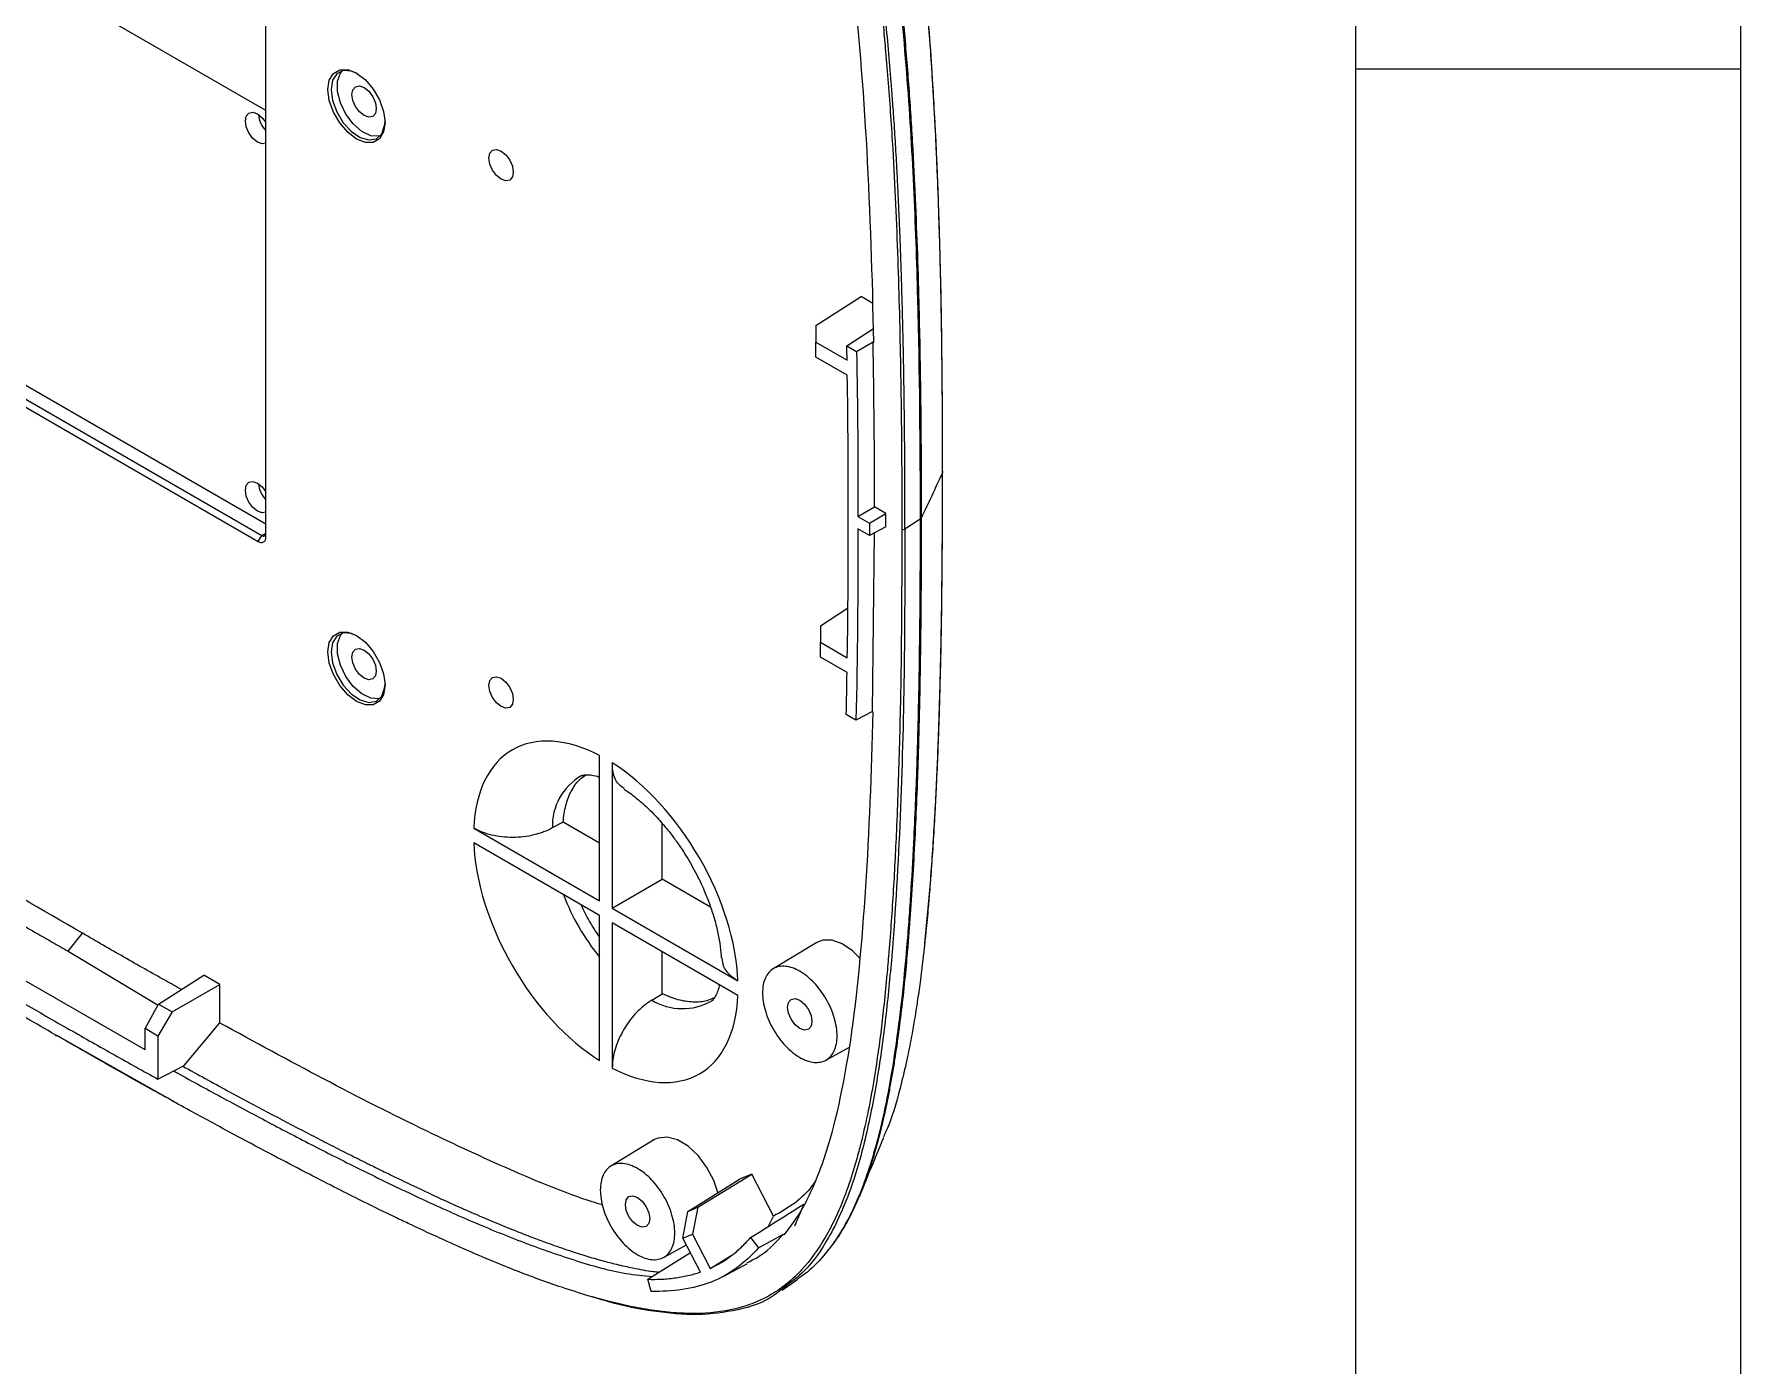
# Model space of a CAD drawing. Header units: millimetres. Extents: x 2884 to 3947, y -242 to 509.
# Drawn here: x 3788.2 to 3946.8, y 13 to 136.7 of the extents above; entities that cross this region are included whole.
import ezdxf

# ---------------------------------------------------------------- set-up
doc = ezdxf.new("R2010")
doc.units = ezdxf.units.MM
doc.header["$LTSCALE"] = 16.334999
doc.layers.get('0').update_dxf_attribs({"lineweight": 18})

msp = doc.modelspace()

# ---------------------------------------------------------------- linework, layer by layer
at = {"color": 7, "linetype": 'Continuous'}
for p, q in [((3946.81, -242.33), (3946.81, 509.29)), ((3911.02, -206.54), (3911.02, 473.5)), ((3911.02, 133.48), (3946.81, 133.48))]:
    msp.add_line(p, q, dxfattribs=at)
at = {"color": 7, "linetype": 'Continuous', "lineweight": 25}
for p, q in [((3809.77, 89.98), (3809.77, 164.29)), ((3809.77, 129.61), (3777.1, 148.47)), ((3860.86, 109.64), (3865.06, 112.33)), ((3866.17, 111.68), (3865.06, 112.33)), ((3777.81, 109.66), (3809.77, 91.21)), ((3860.86, 109.64), (3860.86, 108.1)), ((3776.4, 108.43), (3809.06, 89.57)), ((3776.71, 108.98), (3809.38, 90.12)), ((3860.86, 106.71), (3860.86, 108.1)), ((3860.86, 108.1), (3863.77, 106.42)), ((3863.74, 107.76), (3866.22, 109.35)), ((3864.65, 107.24), (3866.18, 108.13)), ((3866.18, 108.13), (3866.25, 108.09)), ((3863.79, 105.02), (3860.86, 106.71)), ((3863.74, 107.76), (3864.65, 107.24)), ((3864.78, 91.89), (3866.31, 92.78)), ((3865.84, 91.27), (3867.38, 92.16)), ((3867.38, 92.16), (3866.31, 92.78)), ((3867.38, 90.94), (3867.38, 92.16)), ((3864.78, 91.89), (3865.84, 91.27)), ((3865.84, 90.14), (3864.78, 90.76)), ((3865.84, 91.27), (3865.84, 90.14)), ((3867.38, 90.94), (3865.84, 90.14)), ((3870.55, 91.64), (3869.14, 90.71)), ((3809.06, 89.57), (3809.38, 90.12)), ((3866.12, 73.77), (3866.3, 90.38)), ((3861.29, 81.75), (3863.82, 83.37)), ((3861.29, 81.75), (3861.29, 80.21)), ((3861.29, 78.82), (3861.29, 80.21)), ((3861.29, 80.21), (3863.79, 78.76)), ((3863.77, 77.39), (3861.29, 78.82)), ((3864.59, 72.97), (3863.69, 73.49)), ((3866.12, 73.77), (3864.59, 72.97)), ((3866.19, 73.73), (3866.12, 73.77)), ((3840.77, 56.19), (3840.77, 69.68)), ((3841.95, 69), (3841.95, 55.51)), ((3837.38, 63.51), (3836.38, 62.96)), ((3840.77, 61.55), (3837.38, 63.51)), ((3829.09, 62.93), (3840.77, 56.19)), ((3846.59, 58.19), (3846.59, 63.37)), ((3840.77, 54.83), (3829.09, 61.57)), ((3841.95, 55.51), (3846.59, 58.19)), ((3851.08, 55.6), (3846.59, 58.19)), ((3841.95, 55.51), (3853.63, 48.76)), ((3798.54, 42.33), (3775.8, 55.45)), ((3840.77, 41.34), (3840.77, 54.83)), ((3853.63, 47.4), (3841.95, 54.14)), ((3841.95, 54.14), (3841.95, 40.65)), ((3791.39, 51.51), (3792.73, 53.17)), ((3791.39, 51.51), (3799.77, 46.5)), ((3846.59, 47.55), (3846.59, 51.46)), ((3860.96, 52.33), (3856.89, 49.86)), ((3799.8, 46.59), (3804, 49.27)), ((3805.5, 48.41), (3804, 49.27)), ((3801.07, 45.86), (3805.5, 48.41)), ((3805.5, 44.84), (3805.5, 48.41)), ((3798.54, 44.32), (3799.8, 46.59)), ((3799.8, 46.59), (3801.07, 45.86)), ((3845.62, 46.96), (3846.59, 47.55)), ((3801.07, 45.86), (3799.74, 43.62)), ((3802.18, 40.89), (3805.5, 44.84)), ((3801.37, 37.46), (3790.35, 43.66)), ((3799.74, 43.62), (3798.54, 44.32)), ((3798.54, 42.33), (3798.54, 44.32)), ((3799.74, 43.62), (3799.74, 39.62)), ((3861.79, 41.38), (3863.99, 42.59)), ((3799.74, 39.62), (3802.18, 40.89)), ((3845.88, 34), (3841.82, 31.54)), ((3848.97, 27.33), (3853.78, 30.34)), ((3849.91, 27.72), (3854.92, 30.8)), ((3854.92, 30.8), (3853.78, 30.34)), ((3856.94, 26.89), (3854.92, 30.8)), ((3848.52, 24.85), (3848.97, 27.33)), ((3848.97, 27.33), (3849.91, 27.72)), ((3849.91, 27.72), (3849.4, 25.21)), ((3856.47, 25.95), (3856.94, 26.89)), ((3846.72, 23.05), (3848.84, 24.22)), ((3848.52, 24.85), (3849.4, 25.21)), ((3850.15, 21.69), (3848.52, 24.85)), ((3849.4, 25.21), (3851.04, 22.04)), ((3854.79, 24.89), (3855.54, 23.96)), ((3855.54, 23.96), (3857.87, 25.23)), ((3857.87, 25.23), (3857.93, 25.16)), ((3845.27, 21.02), (3849.21, 23.51)), ((3851.04, 22.04), (3853.15, 23.34)), ((3852.25, 21.28), (3854.53, 22.5)), ((3845.57, 19.9), (3845.27, 21.02)), ((3857.73, 20.01), (3859.18, 21.02))]:
    msp.add_line(p, q, dxfattribs=at)
at = {"color": 8, "linetype": 'Continuous', "lineweight": 25}
msp.add_line((3809.38, 90.12), (3809.77, 90.36), dxfattribs=at)
at = {"color": 7, "linetype": 'Continuous', "lineweight": 25}
for points in [[(3815.53, 131.56), (3815.66, 132.44), (3816.04, 133.07), (3816.63, 133.41), (3817.37, 133.42), (3818.19, 133.1), (3819.01, 132.47), (3819.74, 131.61), (3820.33, 130.6), (3820.71, 129.52), (3820.84, 128.5), (3820.71, 127.63), (3820.33, 127), (3819.74, 126.66), (3819.01, 126.65), (3818.19, 126.97), (3817.37, 127.59), (3816.63, 128.46), (3816.04, 129.47), (3815.66, 130.54), (3815.53, 131.56)], [(3818.26, 133.05), (3817.71, 133.28), (3816.95, 133.33), (3816.35, 133.04), (3815.95, 132.43), (3815.82, 131.56)], [(3820.36, 127.24), (3820.27, 127.22), (3819.51, 127.28), (3818.69, 127.67), (3817.88, 128.37), (3817.19, 129.29), (3816.69, 130.34), (3816.42, 131.39), (3816.42, 132.35), (3816.69, 133.1), (3816.86, 133.31)], [(3817.76, 131.1), (3817.85, 131.55), (3818.09, 131.83), (3818.46, 131.9), (3818.89, 131.75), (3819.33, 131.4), (3819.69, 130.9), (3819.94, 130.34), (3820.02, 129.79), (3819.94, 129.34), (3819.69, 129.06), (3819.33, 128.99), (3818.89, 129.14), (3818.46, 129.49), (3818.09, 129.98), (3817.85, 130.55), (3817.76, 131.1)], [(3815.82, 131.56), (3815.95, 130.54), (3816.35, 129.48), (3816.95, 128.48), (3817.71, 127.66), (3818.53, 127.11), (3819.34, 126.88), (3820.03, 127), (3820.53, 127.46), (3820.8, 128.21), (3820.84, 128.59)], [(3807.86, 128.64), (3807.95, 129.09), (3808.19, 129.38), (3808.56, 129.45), (3808.99, 129.3), (3809.43, 128.95), (3809.77, 128.49)], [(3809.77, 126.59), (3809.43, 126.53), (3808.99, 126.68), (3808.56, 127.03), (3808.19, 127.53), (3807.95, 128.09), (3807.86, 128.64)], [(3830.49, 125.19), (3830.58, 125.64), (3830.82, 125.93), (3831.19, 126), (3831.62, 125.85), (3832.05, 125.5), (3832.42, 125), (3832.67, 124.44), (3832.75, 123.89), (3832.67, 123.44), (3832.42, 123.16), (3832.05, 123.08), (3831.62, 123.23), (3831.19, 123.58), (3830.82, 124.08), (3830.58, 124.64), (3830.49, 125.19)], [(3807.86, 94.35), (3807.95, 94.8), (3808.19, 95.08), (3808.56, 95.15), (3808.99, 95), (3809.43, 94.65), (3809.77, 94.2)], [(3809.77, 92.3), (3809.43, 92.24), (3808.99, 92.39), (3808.56, 92.74), (3808.19, 93.23), (3807.95, 93.8), (3807.86, 94.35)], [(3815.53, 79.31), (3815.66, 80.18), (3816.04, 80.81), (3816.63, 81.15), (3817.37, 81.16), (3818.19, 80.84), (3819.01, 80.21), (3819.74, 79.35), (3820.33, 78.34), (3820.71, 77.27), (3820.84, 76.24), (3820.71, 75.37), (3820.33, 74.74), (3819.74, 74.4), (3819.01, 74.39), (3818.19, 74.71), (3817.37, 75.34), (3816.63, 76.2), (3816.04, 77.21), (3815.66, 78.28), (3815.53, 79.31)], [(3818.26, 80.79), (3817.71, 81.02), (3816.95, 81.08), (3816.35, 80.78), (3815.95, 80.17), (3815.82, 79.31)], [(3820.36, 74.99), (3820.27, 74.96), (3819.51, 75.02), (3818.69, 75.41), (3817.88, 76.11), (3817.19, 77.03), (3816.69, 78.08), (3816.42, 79.14), (3816.42, 80.09), (3816.69, 80.84), (3816.86, 81.06)], [(3815.82, 79.31), (3815.95, 78.29), (3816.35, 77.22), (3816.95, 76.22), (3817.71, 75.4), (3818.53, 74.85), (3819.34, 74.62), (3820.03, 74.74), (3820.53, 75.2), (3820.8, 75.95), (3820.84, 76.33)], [(3817.76, 78.84), (3817.85, 79.29), (3818.09, 79.57), (3818.46, 79.64), (3818.89, 79.49), (3819.33, 79.14), (3819.69, 78.65), (3819.94, 78.08), (3820.02, 77.53), (3819.94, 77.08), (3819.69, 76.8), (3819.33, 76.73), (3818.89, 76.88), (3818.46, 77.23), (3818.09, 77.72), (3817.85, 78.29), (3817.76, 78.84)], [(3830.49, 76.2), (3830.58, 76.65), (3830.82, 76.93), (3831.19, 77.01), (3831.62, 76.86), (3832.05, 76.51), (3832.42, 76.01), (3832.67, 75.45), (3832.75, 74.9), (3832.67, 74.45), (3832.42, 74.16), (3832.05, 74.09), (3831.62, 74.24), (3831.19, 74.59), (3830.82, 75.09), (3830.58, 75.65), (3830.49, 76.2)], [(3864.99, 50.84), (3864.27, 51.55), (3863.31, 52.19), (3862.38, 52.53), (3861.52, 52.54), (3860.96, 52.33)], [(3860.5, 44.99), (3860.42, 44.54), (3860.17, 44.25), (3859.81, 44.18), (3859.37, 44.33), (3858.94, 44.68), (3858.57, 45.18), (3858.33, 45.74), (3858.24, 46.29), (3858.33, 46.74), (3858.57, 47.03), (3858.94, 47.1), (3859.37, 46.95), (3859.81, 46.6), (3860.17, 46.1), (3860.42, 45.54), (3860.5, 44.99)], [(3851.76, 29.08), (3851.38, 30.19), (3850.74, 31.42), (3849.92, 32.51), (3848.99, 33.39), (3848.01, 33.98), (3847.06, 34.24), (3846.21, 34.15), (3845.88, 34)], [(3845.43, 26.66), (3845.35, 26.21), (3845.1, 25.93), (3844.73, 25.86), (3844.3, 26.01), (3843.87, 26.36), (3843.5, 26.85), (3843.25, 27.42), (3843.17, 27.97), (3843.25, 28.42), (3843.5, 28.7), (3843.87, 28.77), (3844.3, 28.62), (3844.73, 28.27), (3845.1, 27.77), (3845.35, 27.21), (3845.43, 26.66)]]:
    msp.add_lwpolyline(points, dxfattribs=at)
for centre, radius, start, end in [((3811.61, 129.49), 2.55, 185.4414, 223.9136), ((3811.61, 95.2), 2.55, 185.4464, 223.9079), ((3809.34, 89.91), 0.437, 230.7982, 9.2141), ((3809.53, 90.31), 0.242, 230.7989, 9.2145)]:
    msp.add_arc(centre, radius, start, end, dxfattribs=at)
at = {"color": 8, "linetype": 'Continuous', "lineweight": 25}
for centre, radius, start, end in [((3841.77, 63.13), 5.39, 120.0303, 181.8512), ((3856.7, 64.02), 20.6, 200.6442, 219.3533), ((3848.47, 51.69), 5.52, 238.9259, 299.2338)]:
    msp.add_arc(centre, radius, start, end, dxfattribs=at)
at = {"color": 7, "linetype": 'Continuous', "lineweight": 25}
for points, knots in [([(3790.28, 230.38), (3796.06, 227.04), (3801.84, 223.63), (3813.38, 216.54), (3819.14, 212.89), (3827.74, 207.02), (3830.6, 205), (3836.31, 200.72), (3839.15, 198.48), (3843.39, 194.78), (3844.8, 193.5), (3846.9, 191.46), (3847.6, 190.75), (3849, 189.31), (3849.69, 188.56), (3851.04, 187.05), (3851.71, 186.28), (3853.01, 184.69), (3853.65, 183.88), (3855.52, 181.39), (3856.7, 179.63), (3858.08, 177.34), (3858.35, 176.87), (3858.88, 175.94), (3859.64, 174.55), (3860.35, 173.14), (3861.68, 170.3), (3862.45, 168.39), (3863.49, 165.5), (3863.82, 164.53), (3864.43, 162.59), (3864.71, 161.62), (3865.51, 158.75), (3865.96, 156.86), (3867.15, 151.25), (3867.73, 147.58), (3868.65, 140.31), (3869, 136.72), (3869.56, 129.6), (3869.77, 126.09), (3870.1, 119.1), (3870.22, 115.63), (3870.49, 105.28), (3870.55, 98.44), (3870.55, 91.64)], [0, 0, 0, 0, 25368.209693, 25368.209693, 50736.419386, 50736.419386, 63420.524232, 63420.524232, 76104.629079, 76104.629079, 82446.681502, 82446.681502, 85617.707713, 85617.707713, 88788.733925, 88788.733925, 91959.760137, 91959.760137, 95130.786348, 95130.786348, 101472.838772, 101472.838772, 103058.351877, 103058.351877, 104643.864983, 107814.891195, 107814.891195, 114156.943618, 114156.943618, 117327.96983, 117327.96983, 120498.996041, 120498.996041, 126841.048464, 126841.048464, 139525.153311, 139525.153311, 152209.258157, 152209.258157, 164893.363004, 164893.363004, 177577.46785, 177577.46785, 202945.677543, 202945.677543, 202945.677543, 202945.677543]), ([(3790.43, 230.42), (3791.14, 230), (3792.55, 229.19), (3794.62, 227.98), (3796.63, 226.8), (3798.57, 225.66), (3800.45, 224.54), (3802.25, 223.46), (3803.99, 222.41), (3805.66, 221.4), (3807.27, 220.42), (3808.8, 219.48), (3810.27, 218.57), (3811.67, 217.7), (3813, 216.86), (3814.26, 216.07), (3815.46, 215.31), (3816.59, 214.58), (3817.65, 213.9), (3818.64, 213.25), (3819.57, 212.65), (3820.43, 212.09), (3821.22, 211.57), (3821.94, 211.09), (3822.59, 210.65), (3823.18, 210.26), (3823.7, 209.91), (3824.14, 209.61), (3824.53, 209.35), (3824.84, 209.14), (3825.64, 208.59), (3827.16, 207.54), (3830.03, 205.53), (3833.69, 202.85), (3837.97, 199.56), (3841.75, 196.42), (3845.02, 193.48), (3847.82, 190.76), (3850.33, 188.08), (3852.54, 185.5), (3854.46, 183.06), (3856.26, 180.52), (3857.72, 178.24), (3858.9, 176.2), (3859.89, 174.36), (3861.05, 172), (3862.19, 169.4), (3863.25, 166.62), (3864.19, 163.85), (3865.07, 160.89), (3865.83, 157.96), (3866.46, 155.13), (3867, 152.43), (3867.46, 149.79), (3867.89, 147.04), (3868.25, 144.41), (3868.6, 141.56), (3868.99, 137.95), (3869.39, 133.39), (3869.76, 128.07), (3870.04, 122.8), (3870.26, 117.56), (3870.41, 112.67), (3870.53, 107.49), (3870.62, 101.64), (3870.65, 96.2), (3870.65, 92.79), (3870.65, 91.75)], [0, 0, 0, 0, 8937.261735, 17595.91547, 25975.128023, 34074.1733, 41892.421399, 49429.328287, 56684.426078, 63657.313972, 70347.649863, 76755.170451, 82880.164671, 88723.096572, 94284.268924, 99563.837613, 104561.826989, 109278.145134, 113712.599124, 117864.910257, 121734.729222, 125321.651123, 128625.230277, 131644.994646, 134380.459795, 136831.142231, 138996.571984, 140876.304299, 142469.932389, 143777.222842, 144797.843296, 152611.968745, 162840.111739, 180882.43961, 198950.903889, 217096.31245, 229167.406918, 241446.215349, 254035.484939, 263294.878777, 272522.142547, 281950.104502, 291101.255874, 296517.420431, 302723.935142, 309676.013728, 319866.160802, 328127.604884, 336570.965732, 346701.508134, 356847.640651, 365244.302404, 374499.53528, 383662.833584, 391540.839234, 402099.460546, 410355.575954, 420575.726078, 439080.872024, 457581.936461, 476071.209914, 494575.710793, 513040.040324, 528200.582633, 550015.440469, 575806.085056, 587007.719219, 587007.719219, 587007.719219, 587007.719219]), ([(3794.99, 230.04), (3795.73, 229.61), (3797.21, 228.75), (3799.44, 227.46), (3801.66, 226.15), (3803.88, 224.84), (3806.1, 223.51), (3808.32, 222.18), (3811.76, 220.09), (3815.61, 217.72), (3819.82, 215.06), (3822.82, 213.13), (3826.07, 210.99), (3829.61, 208.62), (3833.3, 206.05), (3836.3, 203.88), (3838.71, 202.08), (3841.02, 200.3), (3843.59, 198.24), (3847.54, 194.89), (3851.55, 191.11), (3855.29, 186.91), (3857.71, 183.88), (3859.58, 181.17), (3860.96, 178.93), (3862.09, 176.92), (3863.27, 174.6), (3864.85, 171.01), (3866.32, 166.91), (3867.73, 161.95), (3868.77, 157.28), (3869.63, 152.48), (3870.27, 147.94), (3870.79, 143.46), (3871.16, 139.57), (3871.51, 135.15), (3871.85, 129.96), (3872.15, 123.62), (3872.36, 117.31), (3872.49, 111.4), (3872.57, 105.89), (3872.61, 100.76), (3872.61, 97.48), (3872.61, 95.89)], [0, 0, 0, 0, 6069.718057, 12138.453154, 18206.204405, 24272.988189, 30338.839428, 36403.812861, 42467.984319, 58539.266832, 67918.886302, 77006.699995, 83182.542164, 94630.85787, 106095.836441, 113587.992235, 119388.395, 126084.747925, 132710.733994, 140805.843318, 159372.054529, 167006.992514, 174645.276223, 182257.031872, 186214.214676, 189850.830549, 195580.095845, 201332.872786, 212802.75478, 221532.848672, 232893.798874, 242880.695791, 252861.965825, 262853.425349, 272860.957442, 279180.90323, 292901.232693, 308391.839863, 323026.798371, 336811.668643, 349745.610087, 361828.23421, 373059.130179, 373059.130179, 373059.130179, 373059.130179]), ([(3872.63, 96.11), (3872.64, 97.42), (3872.64, 99.72), (3872.62, 102.76), (3872.6, 105.11), (3872.58, 107.11), (3872.56, 109.04), (3872.49, 113.45), (3872.32, 120.02), (3871.96, 128.8), (3871.46, 136.65), (3870.81, 143.91), (3870, 150.56), (3868.96, 156.77), (3867.67, 162.52), (3866.15, 167.76), (3864.15, 173.03), (3861.6, 178.19), (3858.48, 183.06), (3854.73, 187.78), (3850.46, 192.28), (3845.76, 196.54), (3840.98, 200.44), (3836.16, 204.07), (3829.93, 208.49), (3822.26, 213.59), (3814.87, 218.22), (3809.27, 221.65), (3806.19, 223.5), (3803.71, 224.97), (3801.51, 226.28), (3798.6, 227.99), (3796.41, 229.25), (3795.2, 229.95)], [0, 0, 0, 0, 7121.570454, 12622.965462, 16530.812219, 19947.636012, 23448.19247, 27013.6378, 43843.434536, 58869.03991, 73900.057268, 85289.984202, 96670.494081, 108040.093779, 116602.84061, 125158.185229, 133700.731001, 142304.917633, 150819.38749, 159409.643999, 169657.432078, 179905.423877, 190171.542685, 200416.963293, 210657.918435, 229780.17109, 248903.829192, 257318.51231, 265179.462055, 268343.481911, 272952.071378, 279083.869663, 286739.845975, 286739.845975, 286739.845975, 286739.845975]), ([(3788.62, 229.38), (3789.37, 228.95), (3790.83, 228.1), (3792.95, 226.86), (3794.95, 225.69), (3796.82, 224.58), (3798.57, 223.55), (3800.2, 222.58), (3801.69, 221.68), (3803.06, 220.85), (3804.31, 220.09), (3805.43, 219.4), (3806.42, 218.79), (3807.29, 218.26), (3808.04, 217.8), (3809.68, 216.78), (3813.23, 214.55), (3817.41, 211.86), (3821.23, 209.32), (3824.57, 207.06), (3827.98, 204.68), (3831.3, 202.25), (3833.42, 200.65), (3835.81, 198.78), (3838.12, 196.91), (3840.91, 194.51), (3843.55, 192.12), (3846.06, 189.66), (3848.37, 187.21), (3850.41, 184.87), (3852.56, 182.14), (3854.33, 179.66), (3855.6, 177.68), (3856.8, 175.7), (3858.33, 172.9), (3860.32, 168.63), (3861.95, 164.24), (3863.16, 160.23), (3864.01, 156.99), (3864.65, 154.13), (3865.18, 151.48), (3865.75, 148.32), (3866.35, 144.33), (3866.82, 140.44), (3867.14, 137.37), (3867.37, 134.86), (3867.68, 131.09), (3868, 126.35), (3868.28, 120.92), (3868.48, 115.82), (3868.63, 110.76), (3868.74, 105.71), (3868.81, 100.69), (3868.85, 95.69), (3868.85, 92.36), (3868.85, 90.7)], [0, 0, 0, 0, 7676.453527, 14923.455658, 21741.243262, 28130.059349, 34090.144603, 39621.730599, 44725.034621, 49400.255996, 53647.573776, 57467.145606, 60859.109048, 63823.589188, 66360.673407, 68470.432791, 80678.413384, 102713.937186, 111273.783761, 119834.532825, 136970.492652, 146372.651974, 154104.955147, 158859.215541, 171206.768331, 178171.475876, 188274.830293, 199227.541433, 205320.05329, 213888.498589, 222444.402389, 230972.815125, 236097.90544, 239489.119595, 247687.418852, 259146.889478, 273760.552936, 282352.41606, 290957.11308, 299542.608329, 305396.161667, 312410.966875, 325288.158649, 338177.355134, 344849.177598, 351066.657337, 359381.234009, 376792.789143, 391488.660446, 406188.659011, 420894.304064, 435605.644543, 450320.835738, 465037.148674, 479751.500167, 479751.500167, 479751.500167, 479751.500167]), ([(3869.14, 90.71), (3869.14, 91.58), (3869.14, 93.31), (3869.14, 95.87), (3869.12, 98.34), (3869.1, 100.75), (3869.07, 103.07), (3869.04, 105.32), (3869, 107.49), (3868.95, 109.58), (3868.9, 111.6), (3868.84, 113.53), (3868.78, 115.39), (3868.72, 117.16), (3868.65, 118.86), (3868.58, 120.48), (3868.51, 122.02), (3868.44, 123.47), (3868.37, 124.85), (3868.29, 126.15), (3868.22, 127.36), (3868.14, 128.5), (3868.07, 129.55), (3868, 130.52), (3867.94, 131.4), (3867.74, 134), (3867.35, 138.35), (3866.8, 143.01), (3866.21, 147.18), (3865.73, 150.12), (3865.02, 153.83), (3864.18, 157.58), (3862.94, 162.13), (3861.26, 167.03), (3859.17, 171.9), (3857.36, 175.32), (3856.09, 177.42), (3855.51, 178.36), (3854.77, 179.49), (3853.88, 180.79), (3852.82, 182.25), (3851.57, 183.87), (3850.14, 185.61), (3848.53, 187.46), (3846.72, 189.39), (3844.73, 191.38), (3842.54, 193.44), (3840.17, 195.55), (3837.6, 197.71), (3834.86, 199.9), (3831.94, 202.13), (3828.85, 204.4), (3825.6, 206.7), (3822.17, 209.04), (3818.58, 211.44), (3814.82, 213.88), (3810.89, 216.37), (3806.79, 218.92), (3802.52, 221.52), (3798.09, 224.18), (3793.48, 226.9), (3790.36, 228.71), (3788.77, 229.63)], [0, 0, 0, 0, 8914.822816, 17557.129317, 25926.268748, 34021.715026, 41843.053302, 49389.967144, 56662.226403, 63659.675828, 70382.230704, 76830.096549, 83003.469264, 88902.470454, 94527.235487, 99877.904835, 104954.616438, 109757.499283, 114286.668276, 118542.220443, 122524.232452, 126232.759386, 129667.834676, 132829.471058, 135717.662415, 138332.386465, 158120.556995, 177903.419897, 182890.951803, 197673.773364, 205491.082031, 217454.561986, 232288.457505, 247056.637819, 261856.933494, 276706.321154, 279133.433421, 282209.116718, 285934.089362, 290313.116296, 295357.176795, 301091.0128, 307503.127226, 314550.9959, 322216.773754, 330515.207488, 339464.156644, 349080.907544, 359370.627416, 370315.504431, 381880.842551, 394060.470389, 406871.890268, 420320.901283, 434413.571699, 449153.55266, 464543.607698, 480585.773908, 497281.629214, 514633.084499, 532641.395453, 551307.42469, 551307.42469, 551307.42469, 551307.42469]), ([(3866.25, 108.09), (3866.13, 114.16), (3865.93, 120.16), (3865.62, 125.88), (3865.29, 131.74), (3864.86, 137.31), (3864.23, 142.53), (3863.61, 147.75), (3862.8, 152.59), (3861.75, 157.01), (3861.22, 159.22), (3860.64, 161.33), (3859.99, 163.34), (3859.66, 164.35), (3859.31, 165.33), (3858.95, 166.29), (3858.63, 167.16), (3858.27, 168.03), (3857.93, 168.85)], [0, 0, 0, 0, 14828.148278, 14828.148278, 14828.148278, 30016.661195, 30016.661195, 30016.661195, 45205.174112, 45205.174112, 45205.174112, 52799.43057, 52799.43057, 52799.43057, 56596.558799, 56596.558799, 56596.558799, 60035.663758, 60035.663758, 60035.663758, 60035.663758]), ([(3872.61, 95.89), (3872.28, 95.2), (3871.63, 93.82), (3870.98, 92.44), (3870.65, 91.75)], [0, 0, 0, 0, 11930.855045, 23874.301669, 23874.301669, 23874.301669, 23874.301669]), ([(3870.99, 52.24), (3871.16, 53.99), (3871.51, 57.52), (3871.81, 62.06), (3872.02, 65.74), (3872.15, 68.46), (3872.25, 71.08), (3872.34, 73.69), (3872.42, 76.63), (3872.51, 80.28), (3872.58, 84.95), (3872.63, 90.33), (3872.63, 94.18), (3872.63, 96.12)], [0, 0, 0, 0, 13278.619521, 26892.809824, 33822.731819, 40551.77302, 46958.06557, 53042.139123, 59583.196524, 68375.524534, 79610.390959, 93289.528411, 107165.249183, 107165.249183, 107165.249183, 107165.249183]), ([(3872.63, 96.11), (3872.63, 96.09), (3872.65, 96.01), (3872.63, 95.94), (3872.61, 95.89)], [0, 0, 0, 0, 7900.204522, 23880.838106, 23880.838106, 23880.838106, 23880.838106]), ([(3868.85, 90.7), (3868.85, 89.9), (3868.85, 88.21), (3868.84, 85.52), (3868.82, 82.27), (3868.79, 78.6), (3868.72, 74.5), (3868.59, 69.2), (3868.39, 63.26), (3868.06, 56.83), (3867.73, 52.29), (3867.42, 48.78), (3867.1, 45.61), (3866.61, 41.58), (3865.93, 37.54), (3865.29, 34.61), (3864.79, 32.64), (3864.26, 30.78), (3863.57, 28.77), (3862.85, 27.05), (3862.25, 25.84), (3861.3, 24.1), (3860.01, 22.28), (3858.24, 20.61), (3856.77, 19.58), (3855.15, 18.8), (3852.83, 18.06), (3850.3, 17.79), (3847.65, 17.89), (3845.61, 18.13), (3843.54, 18.51), (3841.57, 18.97), (3839.48, 19.56), (3836.69, 20.44), (3833.05, 21.77), (3829.38, 23.3), (3826.55, 24.56), (3824.95, 25.3), (3823.9, 25.78), (3823.02, 26.2), (3821.8, 26.78), (3820.22, 27.54), (3818.29, 28.5), (3816, 29.65), (3813.36, 31), (3810.37, 32.57), (3807.02, 34.36), (3803.32, 36.36), (3799.26, 38.6), (3794.85, 41.08), (3791.79, 42.83), (3790.2, 43.74)], [0, 0, 0, 0, 6777.603589, 14422.807214, 22935.020034, 34470.715457, 45855.787038, 58133.128607, 80214.773193, 97403.679631, 114566.532399, 120623.749331, 128917.366956, 143296.290196, 157665.353085, 167200.215157, 172009.553719, 177535.331568, 186334.789943, 193514.899833, 197119.143167, 200737.575652, 215108.055964, 222253.31546, 229426.442836, 236662.673983, 243889.584616, 258225.862544, 265420.328503, 272617.386032, 279791.36515, 286908.473079, 292717.504081, 301008.874237, 315047.221477, 329067.303437, 337345.45318, 343089.958096, 344828.753843, 347716.806867, 351754.758346, 356943.621985, 363284.83435, 370780.235068, 379431.931651, 389242.013501, 400212.117586, 412344.547822, 425639.412359, 440093.245188, 455699.360154, 455699.360154, 455699.360154, 455699.360154]), ([(3869.14, 90.71), (3869.11, 90.69), (3869.05, 90.67), (3868.94, 90.67), (3868.88, 90.68), (3868.85, 90.7)], [0, 0, 0, 0, 11937.062959, 11937.062959, 23874.125918, 23874.125918, 23874.125918, 23874.125918]), ([(3790.2, 43.74), (3788.41, 44.78), (3785.01, 46.75), (3779.9, 49.75), (3774.92, 52.73), (3769.87, 55.8), (3764.84, 58.94), (3759.83, 62.17), (3754.96, 65.4), (3750.37, 68.56), (3745.97, 71.74), (3741.64, 75.05), (3737.76, 78.25), (3734.4, 81.23), (3731.6, 83.95), (3729.29, 86.31), (3728, 87.89), (3727.55, 88.44)], [0, 0, 0, 0, 11811.075303, 22439.322134, 33682.853204, 44702.795784, 55731.363591, 66905.635766, 77825.328169, 87939.238163, 97289.920564, 107067.313762, 116860.68277, 123499.801296, 129965.789104, 136382.14274, 139761.69993, 139761.69993, 139761.69993, 139761.69993]), ([(3857.93, 25.16), (3858.26, 25.56), (3858.6, 26.01), (3858.92, 26.48), (3859.27, 27), (3859.6, 27.56), (3859.92, 28.16), (3860.55, 29.37), (3861.12, 30.73), (3861.64, 32.25), (3862.67, 35.29), (3863.47, 39), (3864.1, 43.25), (3864.72, 47.51), (3865.17, 52.3), (3865.51, 57.51), (3865.84, 62.58), (3866.05, 68.07), (3866.19, 73.73)], [0, 0, 0, 0, 3498.349516, 3498.349516, 3498.349516, 7360.907051, 7360.907051, 7360.907051, 15086.022121, 15086.022121, 15086.022121, 30536.25226, 30536.25226, 30536.25226, 45986.482399, 45986.482399, 45986.482399, 61070.114204, 61070.114204, 61070.114204, 61070.114204]), ([(3840.77, 69.68), (3837.72, 71.27), (3834.83, 71.46), (3830.51, 68.97), (3829.23, 66.37), (3829.09, 62.93)], [0, 0, 0, 0, 21014.115505, 21014.115505, 42028.231011, 42028.231011, 42028.231011, 42028.231011]), ([(3853.63, 48.76), (3853.48, 52.37), (3852.21, 56.44), (3847.89, 63.92), (3845, 67.07), (3841.95, 69)], [0, 0, 0, 0, 11911.129283, 11911.129283, 23822.258565, 23822.258565, 23822.258565, 23822.258565]), ([(3843.05, 66.63), (3842.83, 66.79), (3842.31, 67.15), (3842, 68.06), (3841.96, 68.76), (3841.95, 69)], [0, 0, 0, 0, 11076.102529, 25767.58743, 33002.177332, 33002.177332, 33002.177332, 33002.177332]), ([(3837.38, 63.51), (3837.45, 64.04), (3837.58, 65.09), (3838.11, 66.39), (3838.74, 67.36), (3839.28, 67.74), (3839.49, 67.89)], [0, 0, 0, 0, 11584.296384, 23168.595766, 34752.871533, 42120.673747, 42120.673747, 42120.673747, 42120.673747]), ([(3839.09, 67.8), (3839.12, 67.82), (3839.17, 67.85), (3839.4, 67.91), (3839.89, 67.89), (3840.35, 67.83), (3840.7, 67.71), (3840.77, 67.68)], [0, 0, 0, 0, 8932.650349, 24253.387429, 36485.592919, 48394.771146, 51356.715988, 51356.715988, 51356.715988, 51356.715988]), ([(3843.01, 66.58), (3843.12, 66.51), (3843.57, 66.23), (3844.41, 65.57), (3845.47, 64.61), (3846.45, 63.57), (3847.28, 62.57), (3848.02, 61.57), (3848.65, 60.63), (3849.04, 59.98), (3849.21, 59.7)], [0, 0, 0, 0, 4146.927486, 17117.4597, 29938.889696, 42087.191751, 52694.424938, 61322.933652, 71515.008025, 79018.705964, 79018.705964, 79018.705964, 79018.705964]), ([(3836.38, 62.96), (3836.13, 62.82), (3835.86, 62.69), (3835.43, 62.53), (3835.28, 62.48), (3834.98, 62.39), (3834.82, 62.35), (3834.35, 62.23), (3834.03, 62.18), (3833.37, 62.1), (3833.03, 62.08), (3832.36, 62.08), (3832.03, 62.1), (3831.37, 62.17), (3831.05, 62.22), (3830.44, 62.37), (3830.14, 62.46), (3829.59, 62.67), (3829.32, 62.8), (3829.09, 62.93)], [0, 0, 0, 0, 11000.751114, 11000.751114, 16501.126672, 16501.126672, 22001.502229, 22001.502229, 33002.253343, 33002.253343, 44003.004458, 44003.004458, 55003.755572, 55003.755572, 66004.506686, 66004.506686, 77005.257801, 77005.257801, 88006.008915, 88006.008915, 88006.008915, 88006.008915]), ([(3829.09, 61.57), (3829.23, 57.96), (3830.51, 53.89), (3834.83, 46.41), (3837.72, 43.27), (3840.77, 41.34)], [0, 0, 0, 0, 11869.550009, 11869.550009, 23739.100019, 23739.100019, 23739.100019, 23739.100019]), ([(3849.21, 59.7), (3849.53, 59.11), (3849.98, 58.29), (3850.54, 57.05), (3850.96, 55.99), (3851.38, 54.74), (3851.72, 53.48), (3851.95, 52.24), (3852.06, 51.36), (3852.07, 50.95), (3852.07, 50.88)], [0, 0, 0, 0, 15426.536541, 21743.359586, 32128.467756, 42772.121501, 54010.226948, 65510.586432, 77130.54651, 79205.903747, 79205.903747, 79205.903747, 79205.903747]), ([(3779.99, 57.87), (3780.45, 57.62), (3781.38, 57.12), (3782.77, 56.36), (3784.18, 55.59), (3785.6, 54.8), (3787.03, 54), (3788.47, 53.18), (3789.93, 52.35), (3790.9, 51.79), (3791.39, 51.51)], [0, 0, 0, 0, 9284.071888, 18694.279767, 28231.045194, 37894.769821, 47685.835652, 57604.605377, 67651.422806, 77826.6134, 77826.6134, 77826.6134, 77826.6134]), ([(3840.77, 52.85), (3840.44, 53.32), (3839.8, 54.27), (3839.3, 55.3), (3839.05, 55.81)], [0, 0, 0, 0, 11895.307069, 23799.90364, 23799.90364, 23799.90364, 23799.90364]), ([(3801.92, 47.94), (3801.43, 48.22), (3799.65, 49.21), (3796.58, 50.95), (3794.01, 52.43), (3792.73, 53.17)], [0, 0, 0, 0, 5276.725171, 18977.741616, 32679.30592, 32679.30592, 32679.30592, 32679.30592]), ([(3852.13, 50.89), (3852.16, 50.62), (3852.21, 50), (3852.84, 49.27), (3853.43, 48.89), (3853.63, 48.76)], [0, 0, 0, 0, 11062.465472, 25866.285561, 33156.17364, 33156.17364, 33156.17364, 33156.17364]), ([(3870.95, 52.02), (3870.91, 51.6), (3870.78, 50.46), (3870.56, 48.72), (3870.35, 47.2), (3870.18, 46.07), (3870.01, 45.04), (3869.75, 43.54), (3869.44, 41.97), (3869.12, 40.51), (3868.57, 38.28), (3868, 36.08), (3867.27, 34.53), (3867.11, 34.19)], [0, 0, 0, 0, 6994.79671, 19161.897616, 29514.880525, 32957.03599, 38696.201706, 47465.934478, 59264.124872, 66633.714274, 74010.740013, 100335.358466, 107537.517569, 107537.517569, 107537.517569, 107537.517569]), ([(3862.84, 43.64), (3862.84, 43.12), (3862.75, 42.65), (3862.4, 41.88), (3862.14, 41.58), (3861.5, 41.21), (3861.12, 41.14), (3860.28, 41.22), (3859.83, 41.38), (3858.92, 41.9), (3858.47, 42.27), (3857.63, 43.15), (3857.24, 43.67), (3856.6, 44.78), (3856.35, 45.37), (3856, 46.54), (3855.91, 47.12), (3855.91, 48.16), (3856, 48.64), (3856.35, 49.4), (3856.6, 49.7), (3857.24, 50.07), (3857.63, 50.14), (3858.47, 50.06), (3858.92, 49.9), (3859.83, 49.38), (3860.28, 49.01), (3861.12, 48.13), (3861.5, 47.61), (3862.14, 46.5), (3862.4, 45.91), (3862.75, 44.74), (3862.84, 44.16), (3862.84, 43.64)], [0, 0, 0, 0, 9589.511631, 9589.511631, 19179.023263, 19179.023263, 28768.534894, 28768.534894, 38358.046525, 38358.046525, 47947.558156, 47947.558156, 57537.069788, 57537.069788, 67126.581419, 67126.581419, 76716.09305, 76716.09305, 86305.604681, 86305.604681, 95895.116313, 95895.116313, 105484.627944, 105484.627944, 115074.139575, 115074.139575, 124663.651206, 124663.651206, 134253.162838, 134253.162838, 143842.674469, 143842.674469, 153432.1861, 153432.1861, 153432.1861, 153432.1861]), ([(3851.91, 48.39), (3851.9, 48.36), (3851.85, 48.06), (3851.7, 47.67), (3851.49, 47.23), (3851.3, 46.99), (3851.22, 46.9), (3851.17, 46.88), (3851.17, 46.88)], [0, 0, 0, 0, 1681.82689, 14417.572106, 27542.39773, 41600.61203, 57782.778767, 60856.431564, 60856.431564, 60856.431564, 60856.431564]), ([(3787.12, 46.76), (3787.86, 46.33), (3789.32, 45.49), (3791.49, 44.25), (3793.61, 43.05), (3795.69, 41.87), (3797.73, 40.73), (3799.07, 39.99), (3799.74, 39.62)], [0, 0, 0, 0, 10504.621896, 20801.120538, 30889.613747, 40770.226787, 50443.092999, 59908.354502, 59908.354502, 59908.354502, 59908.354502]), ([(3841.95, 40.65), (3845, 39.06), (3847.89, 38.87), (3852.21, 41.37), (3853.48, 43.96), (3853.63, 47.4)], [0, 0, 0, 0, 21175.768559, 21175.768559, 42351.537118, 42351.537118, 42351.537118, 42351.537118]), ([(3845.62, 46.96), (3845.18, 46.65), (3844.32, 46.04), (3843.19, 44.61), (3842.37, 43.02), (3841.99, 41.64), (3841.96, 40.9), (3841.95, 40.65)], [0, 0, 0, 0, 11449.357298, 22897.287572, 34377.159423, 45867.453755, 51525.656738, 51525.656738, 51525.656738, 51525.656738]), ([(3851.44, 47.18), (3851.2, 47.08), (3850.6, 46.8), (3849.46, 46.74), (3848.07, 46.93), (3847.08, 47.34), (3846.59, 47.55)], [0, 0, 0, 0, 7334.832331, 19007.750565, 30680.544061, 42353.259701, 42353.259701, 42353.259701, 42353.259701]), ([(3841.05, 27.93), (3840.73, 28.03), (3837.9, 28.89), (3832.45, 31.16), (3824.13, 35.01), (3815.13, 39.58), (3808.71, 43.08), (3805.5, 44.83)], [0, 0, 0, 0, 1433.11563, 12527.6995, 23668.646186, 37516.345869, 51376.375113, 51376.375113, 51376.375113, 51376.375113]), ([(3790.35, 43.66), (3790.32, 43.64), (3790.28, 43.63), (3790.22, 43.66), (3790.2, 43.7), (3790.2, 43.74)], [0, 0, 0, 0, 11762.900709, 11762.900709, 23525.801419, 23525.801419, 23525.801419, 23525.801419]), ([(3801.2, 40.38), (3801.31, 40.32), (3802.87, 39.45), (3805.89, 37.81), (3810.21, 35.5), (3814.45, 33.29), (3818.93, 31.03), (3823.64, 28.75), (3828.61, 26.5), (3833.52, 24.48), (3838.39, 22.77), (3842.51, 21.58), (3844.87, 21.36), (3845.69, 21.29)], [0, 0, 0, 0, 789.996782, 10984.741038, 21350.397376, 31329.353347, 40923.168364, 53068.639298, 64679.878994, 76188.656284, 88048.138099, 99751.402987, 106065.844415, 106065.844415, 106065.844415, 106065.844415]), ([(3802.05, 40.82), (3803.44, 40.06), (3807.29, 37.94), (3811.42, 35.75), (3814.43, 34.2), (3815.25, 33.77), (3816.08, 33.35), (3816.91, 32.93), (3817.74, 32.51), (3818.57, 32.1), (3819.19, 31.79), (3819.77, 31.5), (3820.47, 31.16), (3821.85, 30.48), (3824.04, 29.43), (3826.52, 28.27), (3828.89, 27.22), (3830.82, 26.4), (3832.6, 25.67), (3834.2, 25.04), (3835.81, 24.44), (3837.54, 23.82), (3839.33, 23.24), (3840.95, 22.77), (3842.42, 22.39), (3843.99, 22.04), (3845.33, 21.79), (3846.14, 21.71), (3846.33, 21.69)], [0, 0, 0, 0, 22637.405442, 62778.541011, 67287.035536, 71796.156072, 76306.060168, 80816.678483, 85328.290044, 89840.82573, 94354.227717, 95503.219787, 99336.181227, 105703.372441, 118144.16947, 135113.706322, 146409.12751, 156963.845557, 166776.681492, 175846.814953, 183294.06734, 193426.096555, 204607.771564, 213275.351664, 220642.440668, 229417.89055, 240142.220356, 243610.37971, 243610.37971, 243610.37971, 243610.37971]), ([(3864.97, 28.88), (3865.44, 30.01), (3866.3, 32.1), (3866.9, 33.53), (3867.17, 34.18)], [0, 0, 0, 0, 13114.103039, 24030.412645, 24030.412645, 24030.412645, 24030.412645]), ([(3847.76, 25.31), (3847.76, 24.79), (3847.67, 24.32), (3847.33, 23.55), (3847.07, 23.26), (3846.43, 22.89), (3846.04, 22.81), (3845.21, 22.89), (3844.75, 23.05), (3843.85, 23.57), (3843.39, 23.94), (3842.56, 24.83), (3842.17, 25.34), (3841.53, 26.45), (3841.27, 27.05), (3840.93, 28.21), (3840.84, 28.79), (3840.84, 29.84), (3840.93, 30.31), (3841.27, 31.07), (3841.53, 31.37), (3842.17, 31.74), (3842.56, 31.81), (3843.39, 31.73), (3843.85, 31.57), (3844.75, 31.05), (3845.21, 30.69), (3846.04, 29.8), (3846.43, 29.28), (3847.07, 28.17), (3847.33, 27.58), (3847.67, 26.41), (3847.76, 25.84), (3847.76, 25.31)], [0, 0, 0, 0, 9574.42978, 9574.42978, 19148.859561, 19148.859561, 28723.289341, 28723.289341, 38297.719121, 38297.719121, 47872.148901, 47872.148901, 57446.578682, 57446.578682, 67021.008462, 67021.008462, 76595.438242, 76595.438242, 86169.868023, 86169.868023, 95744.297803, 95744.297803, 105318.727583, 105318.727583, 114893.157363, 114893.157363, 124467.587144, 124467.587144, 134042.016924, 134042.016924, 143616.446704, 143616.446704, 153190.876485, 153190.876485, 153190.876485, 153190.876485]), ([(3860.83, 30.16), (3860.73, 30.01), (3860.17, 29.2), (3858.92, 28.01), (3857.61, 27.27), (3856.94, 26.89)], [0, 0, 0, 0, 3563.913441, 18099.003188, 33292.556022, 33292.556022, 33292.556022, 33292.556022]), ([(3864.87, 28.78), (3864.7, 28.39), (3864.39, 27.65), (3863.89, 26.65), (3863.03, 25.1), (3861.76, 23.3), (3860.28, 21.78), (3859.39, 21.2), (3859.15, 21.04)], [0, 0, 0, 0, 7455.021158, 14107.411823, 19954.562733, 39699.660172, 55606.841401, 61190.345912, 61190.345912, 61190.345912, 61190.345912]), ([(3864.98, 28.9), (3864.93, 28.78), (3864.8, 28.49), (3864.59, 28.01), (3864.34, 27.48), (3864.08, 26.95), (3863.8, 26.43), (3863.58, 26.03), (3863.36, 25.67), (3863.12, 25.27), (3862.75, 24.72), (3862.34, 24.15), (3861.97, 23.68), (3861.76, 23.43), (3861.67, 23.33)], [0, 0, 0, 0, 6230.697824, 16532.853299, 26875.130515, 37260.430956, 47695.486671, 58205.883032, 61794.415887, 70338.2341, 83637.780875, 98463.838848, 109539.415635, 116962.403916, 116962.403916, 116962.403916, 116962.403916]), ([(3855.54, 23.96), (3854.32, 22.55), (3852.85, 21.44), (3851.15, 20.77), (3849.45, 20.1), (3847.54, 19.87), (3845.57, 19.9)], [0, 0, 0, 0, 11981.814335, 11981.814335, 11981.814335, 23958.755535, 23958.755535, 23958.755535, 23958.755535]), ([(3851.04, 22.04), (3851.39, 22.2), (3851.75, 22.39), (3852.42, 22.79), (3852.74, 23.01), (3853.37, 23.49), (3853.67, 23.74), (3854.1, 24.15), (3854.24, 24.3), (3854.52, 24.59), (3854.66, 24.74), (3854.79, 24.89)], [0, 0, 0, 0, 12949.807955, 12949.807955, 25899.61591, 25899.61591, 38849.423865, 38849.423865, 45324.327842, 45324.327842, 51799.23182, 51799.23182, 51799.23182, 51799.23182]), ([(3854.49, 22.57), (3854.93, 22.79), (3856.22, 23.43), (3857.21, 24.52), (3857.87, 25.23)], [0, 0, 0, 0, 8335.875585, 23995.506973, 23995.506973, 23995.506973, 23995.506973]), ([(3845.27, 21.02), (3845.66, 21.01), (3846.06, 21.01), (3846.45, 21.03), (3846.88, 21.05), (3847.31, 21.09), (3847.73, 21.15), (3848.15, 21.2), (3848.56, 21.27), (3848.97, 21.37), (3849.37, 21.46), (3849.78, 21.57), (3850.15, 21.69)], [0, 0, 0, 0, 9772.862487, 9772.862487, 9772.862487, 20706.982153, 20706.982153, 20706.982153, 31641.101818, 31641.101818, 31641.101818, 42468.412482, 42468.412482, 42468.412482, 42468.412482]), ([(3857.69, 20.1), (3857.47, 19.91), (3856.31, 18.92), (3853.66, 18.09), (3849.89, 17.61), (3845.83, 17.98), (3842.56, 18.61), (3840.65, 19.23), (3840.16, 19.39)], [0, 0, 0, 0, 3269.658043, 16667.70293, 29950.890528, 43306.341561, 56478.423866, 61034.897424, 61034.897424, 61034.897424, 61034.897424])]:
    msp.add_open_spline(points, degree=3, knots=knots, dxfattribs=at)
for points in [[(3866.31, 92.78), (3866.32, 97.86), (3866.28, 102.98), (3866.18, 108.13)], [(3863.77, 106.42), (3863.76, 106.87), (3863.75, 107.31), (3863.74, 107.76)], [(3864.65, 107.24), (3864.75, 102.09), (3864.78, 96.97), (3864.78, 91.89)], [(3863.87, 91.85), (3863.88, 96.22), (3863.86, 100.61), (3863.79, 105.02)], [(3863.79, 78.76), (3863.86, 83.11), (3863.88, 87.48), (3863.87, 91.85)], [(3864.78, 90.76), (3864.78, 84.8), (3864.73, 78.85), (3864.59, 72.97)], [(3870.65, 91.75), (3870.63, 91.71), (3870.59, 91.67), (3870.55, 91.64)], [(3863.69, 73.49), (3863.72, 74.79), (3863.74, 76.09), (3863.77, 77.39)], [(3792.73, 53.17), (3789.01, 55.32), (3785.28, 57.5), (3781.56, 59.74)], [(3854.79, 24.89), (3856.45, 25.93), (3858.11, 26.97), (3859.76, 28.01)], [(3859.76, 28.01), (3859.47, 27.33), (3859.18, 26.65), (3858.89, 25.97)]]:
    msp.add_open_spline(points, degree=3, dxfattribs=at)
at = {"color": 8, "linetype": 'Continuous', "lineweight": 25}
for points, knots in [([(3872.61, 95.89), (3872.61, 95.04), (3872.61, 93.19), (3872.6, 90.17), (3872.57, 86.9), (3872.54, 83.65), (3872.49, 80.44), (3872.42, 77.49), (3872.35, 74.83), (3872.28, 72.42), (3872.18, 69.83), (3872.08, 67.41), (3871.99, 65.58), (3871.93, 64.45), (3871.87, 63.51), (3871.81, 62.46), (3871.74, 61.29), (3871.65, 60.02), (3871.55, 58.63), (3871.44, 57.14), (3871.29, 55.37), (3871.13, 53.64), (3871, 52.46), (3870.95, 52.02)], [0, 0, 0, 0, 11307.106252, 24721.657623, 40242.881695, 55098.311481, 68285.193979, 83467.115543, 94798.280861, 104366.782497, 116115.798686, 130046.560184, 137453.766864, 141255.414649, 145580.45101, 150429.144102, 155801.837361, 161698.961666, 168121.160023, 175069.275797, 182519.326346, 193029.096661, 199331.252979, 199331.252979, 199331.252979, 199331.252979]), ([(3869.14, 90.71), (3869.13, 86.22), (3869.11, 77.25), (3868.76, 63.99), (3868.16, 53.35), (3867.38, 45.31), (3866.62, 39.72), (3865.58, 34.35), (3864.17, 29.28), (3862.27, 25.05), (3860.13, 21.89), (3858.43, 20.64), (3857.69, 20.1)], [0, 0, 0, 0, 16505.105689, 32996.42512, 49485.082635, 56915.743947, 64368.738448, 71836.329032, 79278.690451, 86755.526196, 92985.08237, 97670.867202, 97670.867202, 97670.867202, 97670.867202]), ([(3870.55, 91.64), (3870.55, 90.97), (3870.55, 89.16), (3870.54, 85.79), (3870.5, 81.41), (3870.45, 77.33), (3870.39, 74.41), (3870.35, 72.74), (3870.3, 71.02), (3870.19, 67.28), (3869.99, 62.33), (3869.72, 57.49), (3869.52, 54.66), (3869.4, 53.06), (3869.2, 50.65), (3868.86, 47.07), (3868.27, 42.38), (3867.64, 38.63), (3867.02, 35.69), (3866.53, 33.72), (3865.91, 31.58), (3865.41, 30.13), (3865, 29.1), (3864.92, 28.89), (3864.87, 28.78)], [0, 0, 0, 0, 6324.535614, 16885.837769, 31683.776184, 47521.04173, 55437.589291, 59395.23963, 63352.438341, 71887.536327, 94998.527547, 110816.822673, 118726.484351, 122681.80021, 126637.606582, 142434.826333, 158356.146686, 174201.358789, 181550.097296, 190011.230421, 195977.600598, 205861.961682, 207210.243376, 208525.405807, 208525.405807, 208525.405807, 208525.405807]), ([(3870.65, 91.75), (3870.65, 91.22), (3870.65, 89.93), (3870.65, 87.62), (3870.63, 84.44), (3870.6, 80.32), (3870.52, 75.54), (3870.41, 70.88), (3870.27, 66.69), (3870.11, 62.87), (3869.91, 59.1), (3869.68, 55.45), (3869.44, 52.27), (3869.18, 49.37), (3868.9, 46.71), (3868.56, 44.02), (3868.25, 41.84), (3867.97, 40.09), (3867.73, 38.8), (3867.49, 37.57), (3867.23, 36.34), (3866.93, 35.03), (3866.62, 33.83), (3866.31, 32.7), (3865.98, 31.61), (3865.56, 30.38), (3865.21, 29.46), (3865.01, 28.97), (3864.98, 28.9)], [0, 0, 0, 0, 5833.898082, 14303.115305, 25412.569825, 41048.374051, 60017.956482, 78630.171009, 93133.356095, 107088.027982, 121827.568833, 135978.236367, 148958.124545, 158644.881014, 169834.076509, 180276.050534, 190716.356605, 196172.766556, 201654.938584, 206718.021363, 211619.289976, 217210.819994, 223505.327304, 227323.694266, 232223.108831, 238221.545725, 244363.393559, 245428.938786, 245428.938786, 245428.938786, 245428.938786])]:
    msp.add_open_spline(points, degree=3, knots=knots, dxfattribs=at)

doc.saveas('drawing.dxf')
